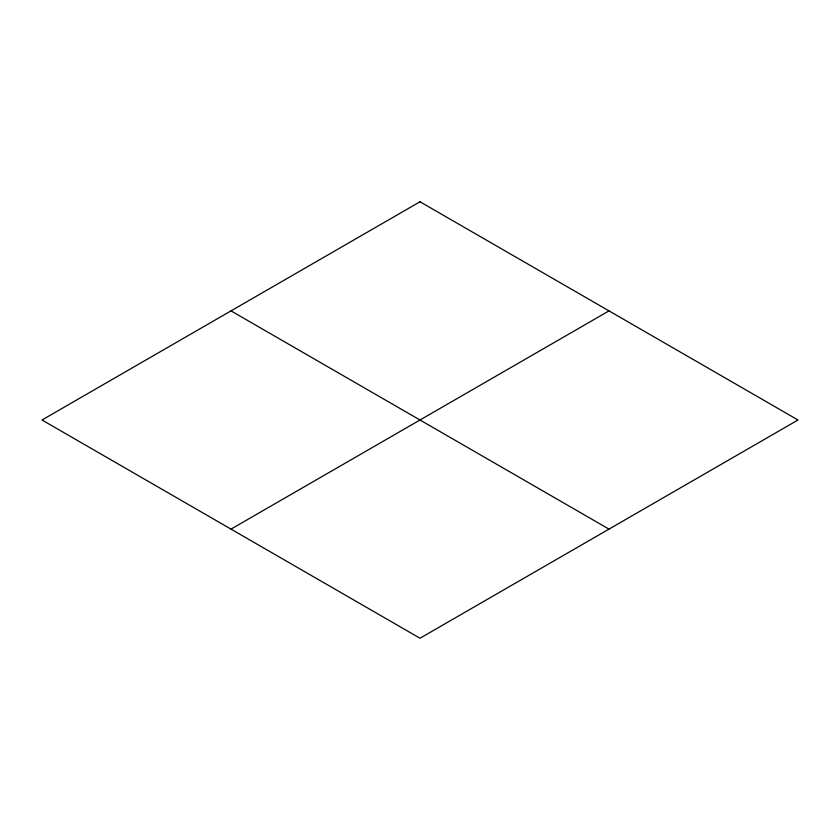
<?xml version="1.0" encoding="UTF-8"?>
<svg xmlns="http://www.w3.org/2000/svg" width="840" height="840" viewBox="0 0 840 840"><rect width="100%" height="100%" fill="white"/><g stroke="black" fill="none" stroke-linecap="round" stroke-linejoin="round"><path stroke-width="1.26" d="M231 529.116L609 310.884M231 310.884L609 529.116M420 201.768L42 420L420 638.232L798 420L420 201.768"/></g></svg>
